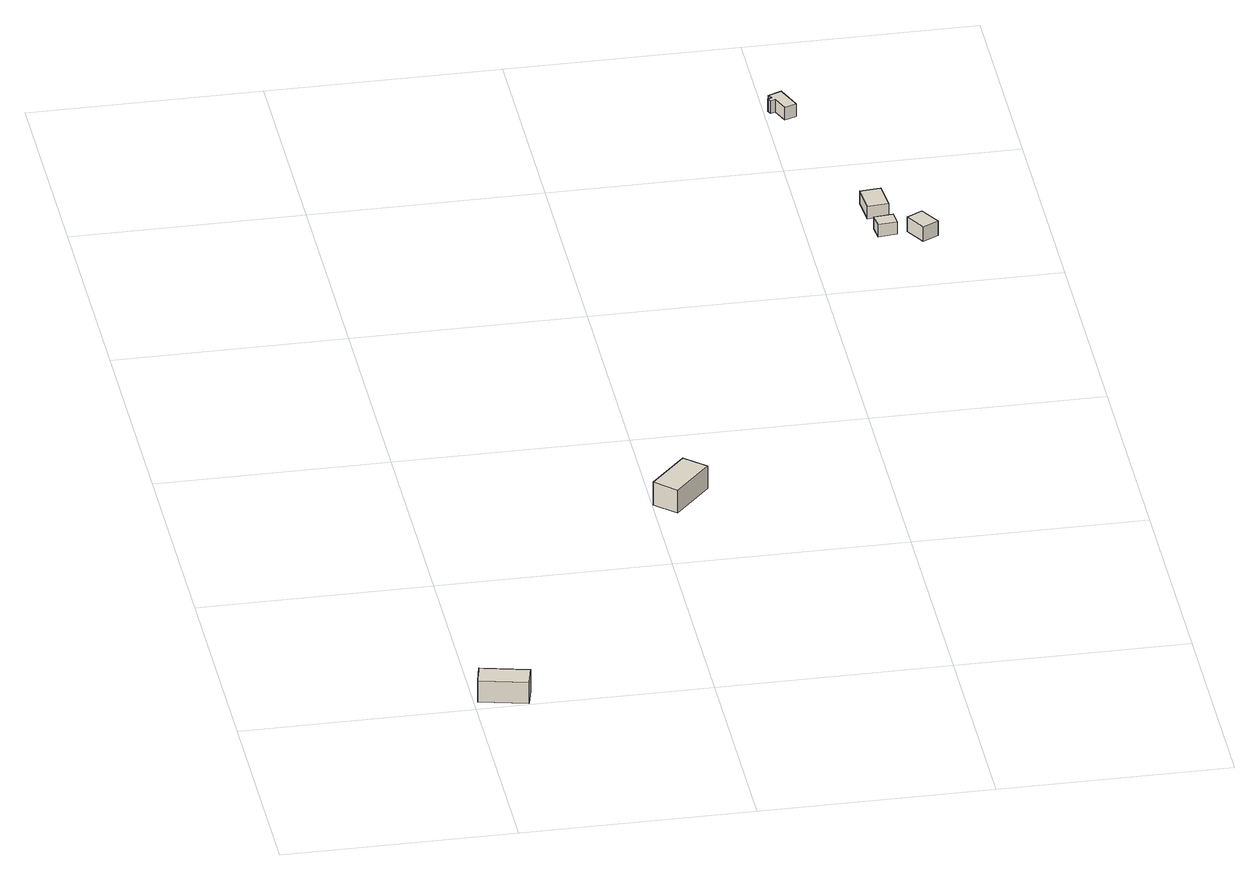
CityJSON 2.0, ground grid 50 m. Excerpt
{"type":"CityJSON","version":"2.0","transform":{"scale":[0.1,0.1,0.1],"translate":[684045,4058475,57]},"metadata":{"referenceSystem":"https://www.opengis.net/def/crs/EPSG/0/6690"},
"CityObjects":{
"building1":{"type":"Building","attributes":{"class":"3001","usage":"461","yearOfConstruction":"0001","measuredHeight":5.1,"storeysAboveGround":9999,"storeysBelowGround":9999,"BuildingIDAttribute.prefecture":"16","BuildingIDAttribute.city":"16211","BuildingDetailAttribute.totalFloorArea":-9999,"BuildingDetailAttribute.buildingFootprintArea":-9999,"BuildingDetailAttribute.buildingRoofEdgeArea":55.1,"BuildingDetailAttribute.buildingStructureType":"611","BuildingDetailAttribute.fireproofStructureType":"1011","BuildingDetailAttribute.landUseType":"231","BuildingDetailAttribute.detailedUsage":"461","BuildingDetailAttribute.buildingHeight":-9999,"BuildingDetailAttribute.surveyYear":2020},"geometry":[{"type":"Solid","lod":"1","boundaries":[[[[0,1,2,3]],[[2,4,5,3]],[[1,6,4,2]],[[0,7,6,1]],[[3,5,7,0]],[[4,6,7,5]]]]}]},
"building2":{"type":"Building","attributes":{"class":"3001","usage":"461","yearOfConstruction":"0001","measuredHeight":12.2,"storeysAboveGround":9999,"storeysBelowGround":9999,"BuildingIDAttribute.prefecture":"16","BuildingIDAttribute.city":"16211","BuildingDetailAttribute.totalFloorArea":-9999,"BuildingDetailAttribute.buildingFootprintArea":-9999,"BuildingDetailAttribute.buildingRoofEdgeArea":69.2,"BuildingDetailAttribute.buildingStructureType":"611","BuildingDetailAttribute.fireproofStructureType":"1011","BuildingDetailAttribute.landUseType":"231","BuildingDetailAttribute.detailedUsage":"461","BuildingDetailAttribute.buildingHeight":-9999,"BuildingDetailAttribute.surveyYear":2020},"geometry":[{"type":"Solid","lod":"1","boundaries":[[[[8,9,10,11]],[[10,12,13,11]],[[9,14,12,10]],[[8,15,14,9]],[[11,13,15,8]],[[12,14,15,13]]]]}]},
"building3":{"type":"Building","attributes":{"class":"3001","usage":"461","yearOfConstruction":"0001","measuredHeight":-9999,"storeysAboveGround":9999,"storeysBelowGround":9999,"BuildingIDAttribute.prefecture":"16","BuildingIDAttribute.city":"16211","BuildingDetailAttribute.totalFloorArea":-9999,"BuildingDetailAttribute.buildingFootprintArea":-9999,"BuildingDetailAttribute.buildingRoofEdgeArea":13.2,"BuildingDetailAttribute.buildingStructureType":"611","BuildingDetailAttribute.fireproofStructureType":"1011","BuildingDetailAttribute.landUseType":"231","BuildingDetailAttribute.detailedUsage":"461","BuildingDetailAttribute.buildingHeight":-9999,"BuildingDetailAttribute.surveyYear":2020},"geometry":[{"type":"Solid","lod":"1","boundaries":[[[[16,17,18,19]],[[18,20,21,19]],[[17,22,20,18]],[[16,23,22,17]],[[19,21,23,16]],[[20,22,23,21]]]]}]},
"building4":{"type":"Building","attributes":{"class":"3001","usage":"461","yearOfConstruction":"0001","measuredHeight":1.1,"storeysAboveGround":9999,"storeysBelowGround":9999,"BuildingIDAttribute.prefecture":"16","BuildingIDAttribute.city":"16211","BuildingDetailAttribute.totalFloorArea":-9999,"BuildingDetailAttribute.buildingFootprintArea":-9999,"BuildingDetailAttribute.buildingRoofEdgeArea":18.2,"BuildingDetailAttribute.buildingStructureType":"611","BuildingDetailAttribute.fireproofStructureType":"1011","BuildingDetailAttribute.landUseType":"231","BuildingDetailAttribute.detailedUsage":"461","BuildingDetailAttribute.buildingHeight":-9999,"BuildingDetailAttribute.surveyYear":2020},"geometry":[{"type":"Solid","lod":"1","boundaries":[[[[24,25,26,27,28,29,30,31]],[[30,32,33,31]],[[29,34,32,30]],[[28,35,34,29]],[[27,36,35,28]],[[26,37,36,27]],[[25,38,37,26]],[[24,39,38,25]],[[31,33,39,24]],[[32,34,35,36,37,38,39,33]]]]}]},
"building5":{"type":"Building","attributes":{"class":"3001","usage":"461","yearOfConstruction":"0001","measuredHeight":-9999,"storeysAboveGround":9999,"storeysBelowGround":9999,"BuildingIDAttribute.prefecture":"16","BuildingIDAttribute.city":"16211","BuildingDetailAttribute.totalFloorArea":-9999,"BuildingDetailAttribute.buildingFootprintArea":-9999,"BuildingDetailAttribute.buildingRoofEdgeArea":28.8,"BuildingDetailAttribute.buildingStructureType":"611","BuildingDetailAttribute.fireproofStructureType":"1011","BuildingDetailAttribute.landUseType":"231","BuildingDetailAttribute.detailedUsage":"461","BuildingDetailAttribute.buildingHeight":-9999,"BuildingDetailAttribute.surveyYear":2020},"geometry":[{"type":"Solid","lod":"1","boundaries":[[[[40,41,42,43]],[[42,44,45,43]],[[41,46,44,42]],[[40,47,46,41]],[[43,45,47,40]],[[44,46,47,45]]]]}]},
"building6":{"type":"Building","attributes":{"class":"3001","usage":"461","yearOfConstruction":"0001","measuredHeight":4.7,"storeysAboveGround":9999,"storeysBelowGround":9999,"BuildingIDAttribute.prefecture":"16","BuildingIDAttribute.city":"16211","BuildingDetailAttribute.totalFloorArea":-9999,"BuildingDetailAttribute.buildingFootprintArea":-9999,"BuildingDetailAttribute.buildingRoofEdgeArea":20,"BuildingDetailAttribute.buildingStructureType":"611","BuildingDetailAttribute.fireproofStructureType":"1011","BuildingDetailAttribute.landUseType":"231","BuildingDetailAttribute.detailedUsage":"461","BuildingDetailAttribute.buildingHeight":-9999,"BuildingDetailAttribute.surveyYear":2020},"geometry":[{"type":"Solid","lod":"1","boundaries":[[[[48,49,50,51]],[[50,52,53,51]],[[49,54,52,50]],[[48,55,54,49]],[[51,53,55,48]],[[52,54,55,53]]]]}]}
},
"vertices":[
[112,4,4],[8,29,4],[20,79,4],[124,54,4],[20,79,55],[124,54,55],[8,29,55],[112,4,55],
[546,697,4],[502,738,4],[579,822,4],[624,782,4],[579,822,59],[624,782,59],[502,738,59],[546,697,59],
[1136,1655,36],[1133,1687,36],[1174,1691,36],[1177,1659,36],[1174,1691,66],[1177,1659,66],[1133,1687,66],[1136,1655,66],
[1046,2112,64],[1020,2102,64],[1006,2136,64],[996,2132,64],[992,2142,64],[1000,2145,64],[995,2155,64],[1024,2167,64],[995,2155,94],[1024,2167,94],[1000,2145,94],[992,2142,94],[996,2132,94],[1006,2136,94],[1020,2102,94],[1046,2112,94],
[1127,1729,36],[1122,1793,36],[1167,1797,36],[1172,1733,36],[1167,1797,66],[1172,1733,66],[1122,1793,66],[1127,1729,66],
[1225,1621,36],[1199,1666,36],[1233,1685,36],[1259,1640,36],[1233,1685,71],[1259,1640,71],[1199,1666,71],[1225,1621,71]
]}
